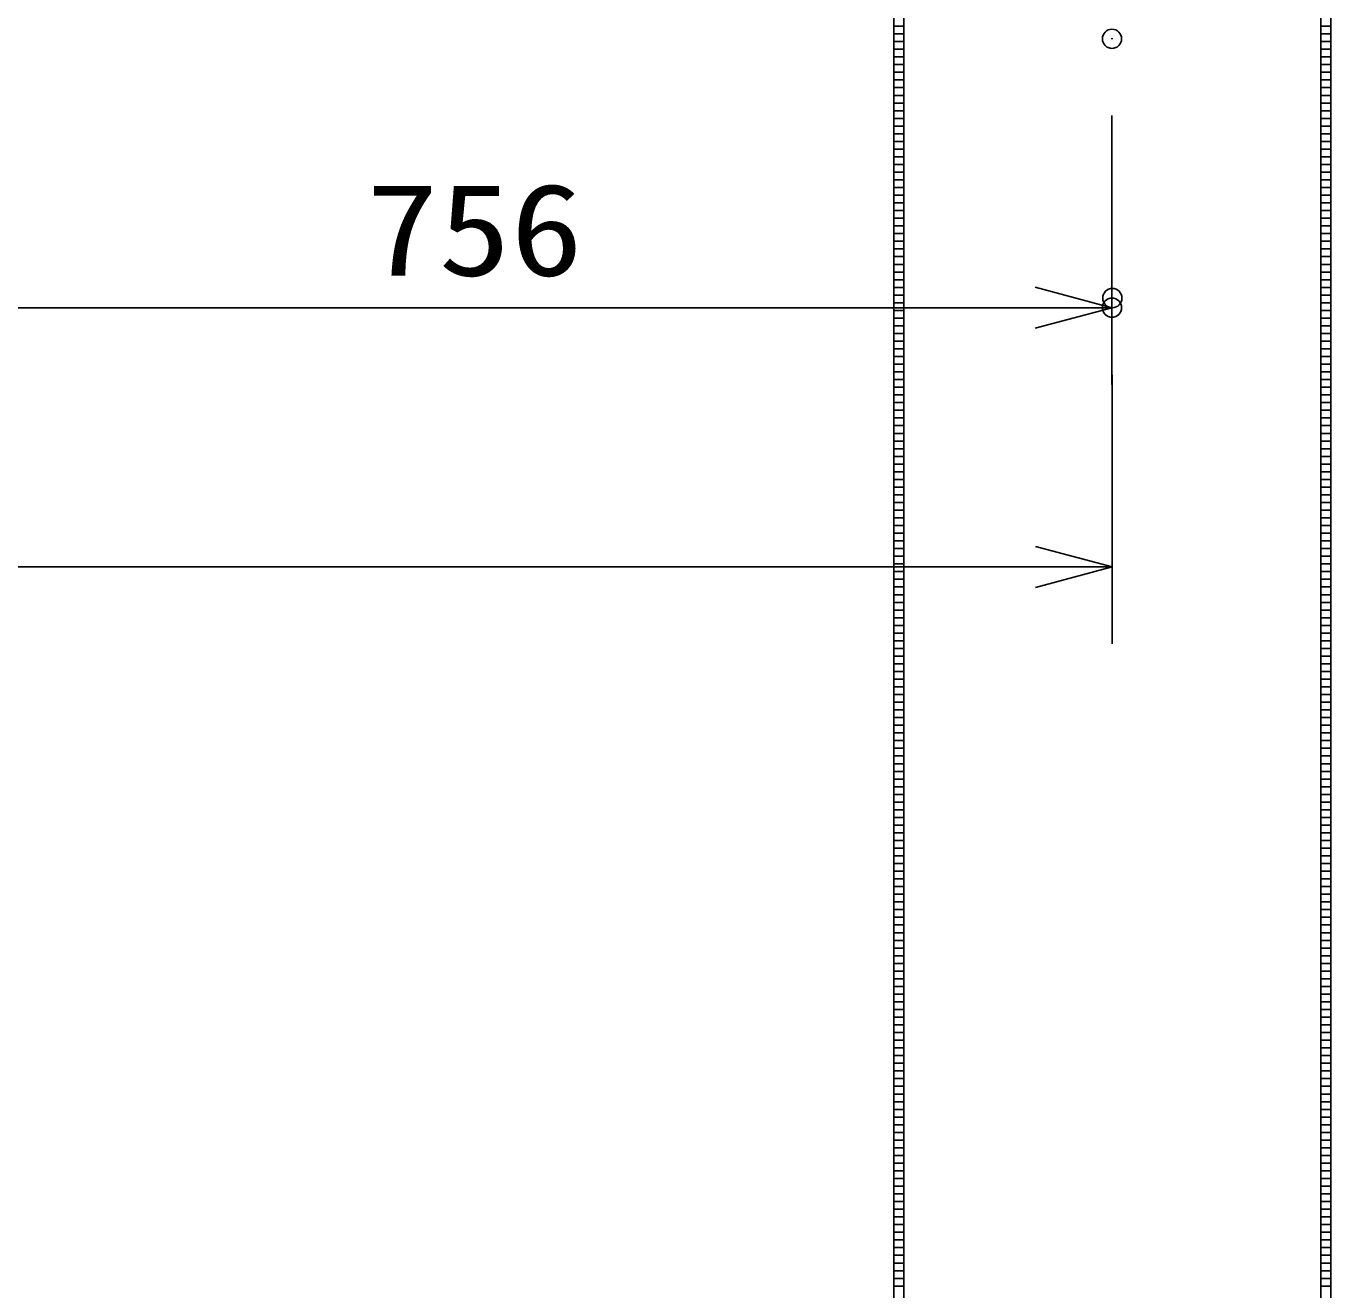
# Model space of a CAD drawing. Units: millimetres on the paper. Extents: x -384 to 384, y -238 to 239.
# Drawn here: x -55.63 to -21.65, y -204.98 to -172.08 of the extents above; entities that cross this region are included whole.
import ezdxf
from ezdxf.enums import TextEntityAlignment as Align

# ---------------------------------------------------------------- set-up
doc = ezdxf.new("R2010")
doc.units = ezdxf.units.MM
doc.header["$PDMODE"] = 32
doc.header["$PDSIZE"] = 0.5
for name, color, linetype in [('0-1_GAIKEI', 7, 'Continuous'), ('0-3_WAKU', 4, 'Continuous'), ('0-5_SUNPO', 3, 'Continuous'), ('0-6_DEFPOINTS', 7, 'Continuous')]:
    doc.layers.add(name, color=color, linetype=linetype)
doc.styles.add('ＭＳ ゴシック', font='')
doc.styles.get('ＭＳ ゴシック').set_extended_font_data('MS Gothic')

# ---------------------------------------------------------------- blocks, each defined once
blk = doc.blocks.new('_OPEN30')
at = {"layer": '0-3_WAKU', "color": 7}
blk.add_line((0, 0), (-1, 0), dxfattribs=at)
blk.add_lwpolyline([(-1, 0.2679), (0, 0), (-1, -0.2679)], dxfattribs=at)

msp = doc.modelspace()

# ---------------------------------------------------------------- linework, layer by layer
at = {"layer": '0-1_GAIKEI'}
for p, q in [((-32.772, -172.079), (-33.035, -172.079)), ((-21.651, -172.079), (-21.913, -172.079)), ((-32.772, -172.279), (-33.035, -172.279)), ((-32.772, -172.479), (-33.035, -172.479)), ((-21.651, -172.279), (-21.913, -172.279)), ((-21.651, -172.479), (-21.913, -172.479)), ((-32.772, -172.679), (-33.035, -172.679)), ((-32.772, -172.879), (-33.035, -172.879)), ((-21.651, -172.679), (-21.913, -172.679)), ((-21.651, -172.879), (-21.913, -172.879)), ((-32.772, -173.079), (-33.035, -173.079)), ((-32.772, -173.279), (-33.035, -173.279)), ((-21.651, -173.079), (-21.913, -173.079)), ((-21.651, -173.279), (-21.913, -173.279)), ((-32.772, -173.479), (-33.035, -173.479)), ((-21.651, -173.479), (-21.913, -173.479)), ((-32.772, -173.679), (-33.035, -173.679)), ((-32.772, -173.879), (-33.035, -173.879)), ((-21.651, -173.679), (-21.913, -173.679)), ((-21.651, -173.879), (-21.913, -173.879)), ((-32.772, -174.079), (-33.035, -174.079)), ((-32.772, -174.279), (-33.035, -174.279)), ((-21.651, -174.079), (-21.913, -174.079)), ((-21.651, -174.279), (-21.913, -174.279)), ((-32.772, -174.479), (-33.035, -174.479)), ((-21.651, -174.479), (-21.913, -174.479)), ((-32.772, -174.679), (-33.035, -174.679)), ((-32.772, -174.879), (-33.035, -174.879)), ((-21.651, -174.679), (-21.913, -174.679)), ((-21.651, -174.879), (-21.913, -174.879)), ((-32.772, -175.079), (-33.035, -175.079)), ((-32.772, -175.279), (-33.035, -175.279)), ((-21.651, -175.079), (-21.913, -175.079)), ((-21.651, -175.279), (-21.913, -175.279)), ((-32.772, -175.479), (-33.035, -175.479)), ((-21.651, -175.479), (-21.913, -175.479)), ((-32.772, -175.679), (-33.035, -175.679)), ((-32.772, -175.879), (-33.035, -175.879)), ((-21.651, -175.679), (-21.913, -175.679)), ((-21.651, -175.879), (-21.913, -175.879)), ((-32.772, -176.079), (-33.035, -176.079)), ((-32.772, -176.279), (-33.035, -176.279)), ((-21.651, -176.079), (-21.913, -176.079)), ((-21.651, -176.279), (-21.913, -176.279)), ((-32.772, -176.479), (-33.035, -176.479)), ((-32.772, -176.679), (-33.035, -176.679)), ((-21.651, -176.479), (-21.913, -176.479)), ((-21.651, -176.679), (-21.913, -176.679)), ((-32.772, -176.879), (-33.035, -176.879)), ((-21.651, -176.879), (-21.913, -176.879)), ((-32.772, -177.079), (-33.035, -177.079)), ((-32.772, -177.279), (-33.035, -177.279)), ((-21.651, -177.079), (-21.913, -177.079)), ((-21.651, -177.279), (-21.913, -177.279)), ((-32.772, -177.479), (-33.035, -177.479)), ((-32.772, -177.679), (-33.035, -177.679)), ((-21.651, -177.479), (-21.913, -177.479)), ((-21.651, -177.679), (-21.913, -177.679)), ((-32.772, -177.879), (-33.035, -177.879)), ((-21.651, -177.879), (-21.913, -177.879)), ((-32.772, -178.079), (-33.035, -178.079)), ((-32.772, -178.279), (-33.035, -178.279)), ((-21.651, -178.079), (-21.913, -178.079)), ((-21.651, -178.279), (-21.913, -178.279)), ((-32.772, -178.479), (-33.035, -178.479)), ((-32.772, -178.679), (-33.035, -178.679)), ((-21.651, -178.479), (-21.913, -178.479)), ((-21.651, -178.679), (-21.913, -178.679)), ((-32.772, -178.879), (-33.035, -178.879)), ((-21.651, -178.879), (-21.913, -178.879)), ((-32.772, -179.079), (-33.035, -179.079)), ((-32.772, -179.279), (-33.035, -179.279)), ((-21.651, -179.079), (-21.913, -179.079)), ((-21.651, -179.279), (-21.913, -179.279)), ((-32.772, -179.479), (-33.035, -179.479)), ((-32.772, -179.679), (-33.035, -179.679)), ((-21.651, -179.479), (-21.913, -179.479)), ((-21.651, -179.679), (-21.913, -179.679)), ((-32.772, -179.879), (-33.035, -179.879)), ((-32.772, -180.079), (-33.035, -180.079)), ((-21.651, -179.879), (-21.913, -179.879)), ((-21.651, -180.079), (-21.913, -180.079)), ((-32.772, -180.279), (-33.035, -180.279)), ((-21.651, -180.279), (-21.913, -180.279)), ((-32.772, -180.479), (-33.035, -180.479)), ((-32.772, -180.679), (-33.035, -180.679)), ((-21.651, -180.479), (-21.913, -180.479)), ((-21.651, -180.679), (-21.913, -180.679)), ((-32.772, -180.879), (-33.035, -180.879)), ((-32.772, -181.079), (-33.035, -181.079)), ((-21.651, -180.879), (-21.913, -180.879)), ((-21.651, -181.079), (-21.913, -181.079)), ((-32.772, -181.279), (-33.035, -181.279)), ((-21.651, -181.279), (-21.913, -181.279)), ((-32.772, -181.479), (-33.035, -181.479)), ((-32.772, -181.679), (-33.035, -181.679)), ((-21.651, -181.479), (-21.913, -181.479)), ((-21.651, -181.679), (-21.913, -181.679)), ((-32.772, -181.879), (-33.035, -181.879)), ((-32.772, -182.079), (-33.035, -182.079)), ((-21.651, -181.879), (-21.913, -181.879)), ((-21.651, -182.079), (-21.913, -182.079)), ((-32.772, -182.279), (-33.035, -182.279)), ((-21.651, -182.279), (-21.913, -182.279)), ((-32.772, -182.479), (-33.035, -182.479)), ((-32.772, -182.679), (-33.035, -182.679)), ((-21.651, -182.479), (-21.913, -182.479)), ((-21.651, -182.679), (-21.913, -182.679)), ((-32.772, -182.879), (-33.035, -182.879)), ((-32.772, -183.079), (-33.035, -183.079)), ((-21.651, -182.879), (-21.913, -182.879)), ((-21.651, -183.079), (-21.913, -183.079)), ((-32.772, -183.279), (-33.035, -183.279)), ((-32.772, -183.479), (-33.035, -183.479)), ((-21.651, -183.279), (-21.913, -183.279)), ((-21.651, -183.479), (-21.913, -183.479)), ((-32.772, -183.679), (-33.035, -183.679)), ((-21.651, -183.679), (-21.913, -183.679)), ((-32.772, -183.879), (-33.035, -183.879)), ((-32.772, -184.079), (-33.035, -184.079)), ((-21.651, -183.879), (-21.913, -183.879)), ((-21.651, -184.079), (-21.913, -184.079)), ((-32.772, -184.279), (-33.035, -184.279)), ((-32.772, -184.479), (-33.035, -184.479)), ((-21.651, -184.279), (-21.913, -184.279)), ((-21.651, -184.479), (-21.913, -184.479)), ((-32.772, -184.679), (-33.035, -184.679)), ((-21.651, -184.679), (-21.913, -184.679)), ((-32.772, -184.879), (-33.035, -184.879)), ((-32.772, -185.079), (-33.035, -185.079)), ((-21.651, -184.879), (-21.913, -184.879)), ((-21.651, -185.079), (-21.913, -185.079)), ((-32.772, -185.279), (-33.035, -185.279)), ((-32.772, -185.479), (-33.035, -185.479)), ((-21.651, -185.279), (-21.913, -185.279)), ((-21.651, -185.479), (-21.913, -185.479)), ((-32.772, -185.679), (-33.035, -185.679)), ((-21.651, -185.679), (-21.913, -185.679)), ((-32.772, -185.879), (-33.035, -185.879)), ((-32.772, -186.079), (-33.035, -186.079)), ((-21.651, -185.879), (-21.913, -185.879)), ((-21.651, -186.079), (-21.913, -186.079)), ((-32.772, -186.279), (-33.035, -186.279)), ((-32.772, -186.479), (-33.035, -186.479)), ((-21.651, -186.279), (-21.913, -186.279)), ((-21.651, -186.479), (-21.913, -186.479)), ((-32.772, -186.679), (-33.035, -186.679)), ((-21.651, -186.679), (-21.913, -186.679)), ((-32.772, -186.879), (-33.035, -186.879)), ((-32.772, -187.079), (-33.035, -187.079)), ((-21.651, -186.879), (-21.913, -186.879)), ((-21.651, -187.079), (-21.913, -187.079)), ((-32.772, -187.279), (-33.035, -187.279)), ((-32.772, -187.479), (-33.035, -187.479)), ((-21.651, -187.279), (-21.913, -187.279)), ((-21.651, -187.479), (-21.913, -187.479)), ((-32.772, -187.679), (-33.035, -187.679)), ((-32.772, -187.879), (-33.035, -187.879)), ((-21.651, -187.679), (-21.913, -187.679)), ((-21.651, -187.879), (-21.913, -187.879)), ((-32.772, -188.079), (-33.035, -188.079)), ((-21.651, -188.079), (-21.913, -188.079)), ((-32.772, -188.279), (-33.035, -188.279)), ((-32.772, -188.479), (-33.035, -188.479)), ((-21.651, -188.279), (-21.913, -188.279)), ((-21.651, -188.479), (-21.913, -188.479)), ((-32.772, -188.679), (-33.035, -188.679)), ((-32.772, -188.879), (-33.035, -188.879)), ((-21.651, -188.679), (-21.913, -188.679)), ((-21.651, -188.879), (-21.913, -188.879)), ((-32.772, -189.079), (-33.035, -189.079)), ((-21.651, -189.079), (-21.913, -189.079)), ((-32.772, -189.279), (-33.035, -189.279)), ((-32.772, -189.479), (-33.035, -189.479)), ((-21.651, -189.279), (-21.913, -189.279)), ((-21.651, -189.479), (-21.913, -189.479)), ((-32.772, -189.679), (-33.035, -189.679)), ((-32.772, -189.879), (-33.035, -189.879)), ((-21.651, -189.679), (-21.913, -189.679)), ((-21.651, -189.879), (-21.913, -189.879)), ((-32.772, -190.079), (-33.035, -190.079)), ((-21.651, -190.079), (-21.913, -190.079)), ((-32.772, -190.279), (-33.035, -190.279)), ((-32.772, -190.479), (-33.035, -190.479)), ((-21.651, -190.279), (-21.913, -190.279)), ((-21.651, -190.479), (-21.913, -190.479)), ((-32.772, -190.679), (-33.035, -190.679)), ((-32.772, -190.879), (-33.035, -190.879)), ((-21.651, -190.679), (-21.913, -190.679)), ((-21.651, -190.879), (-21.913, -190.879)), ((-32.772, -191.079), (-33.035, -191.079)), ((-32.772, -191.279), (-33.035, -191.279)), ((-21.651, -191.079), (-21.913, -191.079)), ((-21.651, -191.279), (-21.913, -191.279)), ((-32.772, -191.479), (-33.035, -191.479)), ((-21.651, -191.479), (-21.913, -191.479)), ((-32.772, -191.679), (-33.035, -191.679)), ((-32.772, -191.879), (-33.035, -191.879)), ((-21.651, -191.679), (-21.913, -191.679)), ((-21.651, -191.879), (-21.913, -191.879)), ((-32.772, -192.079), (-33.035, -192.079)), ((-32.772, -192.279), (-33.035, -192.279)), ((-21.651, -192.079), (-21.913, -192.079)), ((-21.651, -192.279), (-21.913, -192.279)), ((-32.772, -192.479), (-33.035, -192.479)), ((-21.651, -192.479), (-21.913, -192.479)), ((-32.772, -192.679), (-33.035, -192.679)), ((-32.772, -192.879), (-33.035, -192.879)), ((-21.651, -192.679), (-21.913, -192.679)), ((-21.651, -192.879), (-21.913, -192.879)), ((-32.772, -193.079), (-33.035, -193.079)), ((-32.772, -193.279), (-33.035, -193.279)), ((-21.651, -193.079), (-21.913, -193.079)), ((-21.651, -193.279), (-21.913, -193.279)), ((-32.772, -193.479), (-33.035, -193.479)), ((-21.651, -193.479), (-21.913, -193.479)), ((-32.772, -193.679), (-33.035, -193.679)), ((-32.772, -193.879), (-33.035, -193.879)), ((-21.651, -193.679), (-21.913, -193.679)), ((-21.651, -193.879), (-21.913, -193.879)), ((-32.772, -194.079), (-33.035, -194.079)), ((-32.772, -194.279), (-33.035, -194.279)), ((-21.651, -194.079), (-21.913, -194.079)), ((-21.651, -194.279), (-21.913, -194.279)), ((-32.772, -194.479), (-33.035, -194.479)), ((-32.772, -194.679), (-33.035, -194.679)), ((-21.651, -194.479), (-21.913, -194.479)), ((-21.651, -194.679), (-21.913, -194.679)), ((-32.772, -194.879), (-33.035, -194.879)), ((-21.651, -194.879), (-21.913, -194.879)), ((-32.772, -195.079), (-33.035, -195.079)), ((-32.772, -195.279), (-33.035, -195.279)), ((-21.651, -195.079), (-21.913, -195.079)), ((-21.651, -195.279), (-21.913, -195.279)), ((-32.772, -195.479), (-33.035, -195.479)), ((-32.772, -195.679), (-33.035, -195.679)), ((-21.651, -195.479), (-21.913, -195.479)), ((-21.651, -195.679), (-21.913, -195.679)), ((-32.772, -195.879), (-33.035, -195.879)), ((-21.651, -195.879), (-21.913, -195.879)), ((-32.772, -196.079), (-33.035, -196.079)), ((-32.772, -196.279), (-33.035, -196.279)), ((-21.651, -196.079), (-21.913, -196.079)), ((-21.651, -196.279), (-21.913, -196.279)), ((-32.772, -196.479), (-33.035, -196.479)), ((-32.772, -196.679), (-33.035, -196.679)), ((-21.651, -196.479), (-21.913, -196.479)), ((-21.651, -196.679), (-21.913, -196.679)), ((-32.772, -196.879), (-33.035, -196.879)), ((-21.651, -196.879), (-21.913, -196.879)), ((-32.772, -197.079), (-33.035, -197.079)), ((-32.772, -197.279), (-33.035, -197.279)), ((-21.651, -197.079), (-21.913, -197.079)), ((-21.651, -197.279), (-21.913, -197.279)), ((-32.772, -197.479), (-33.035, -197.479)), ((-32.772, -197.679), (-33.035, -197.679)), ((-21.651, -197.479), (-21.913, -197.479)), ((-21.651, -197.679), (-21.913, -197.679)), ((-32.772, -197.879), (-33.035, -197.879)), ((-32.772, -198.079), (-33.035, -198.079)), ((-21.651, -197.879), (-21.913, -197.879)), ((-21.651, -198.079), (-21.913, -198.079)), ((-32.772, -198.279), (-33.035, -198.279)), ((-21.651, -198.279), (-21.913, -198.279)), ((-32.772, -198.479), (-33.035, -198.479)), ((-32.772, -198.679), (-33.035, -198.679)), ((-21.651, -198.479), (-21.913, -198.479)), ((-21.651, -198.679), (-21.913, -198.679)), ((-32.772, -198.879), (-33.035, -198.879)), ((-32.772, -199.079), (-33.035, -199.079)), ((-21.651, -198.879), (-21.913, -198.879)), ((-21.651, -199.079), (-21.913, -199.079)), ((-32.772, -199.279), (-33.035, -199.279)), ((-21.651, -199.279), (-21.913, -199.279)), ((-32.772, -199.479), (-33.035, -199.479)), ((-32.772, -199.679), (-33.035, -199.679)), ((-21.651, -199.479), (-21.913, -199.479)), ((-21.651, -199.679), (-21.913, -199.679)), ((-32.772, -199.879), (-33.035, -199.879)), ((-32.772, -200.079), (-33.035, -200.079)), ((-21.651, -199.879), (-21.913, -199.879)), ((-21.651, -200.079), (-21.913, -200.079)), ((-32.772, -200.279), (-33.035, -200.279)), ((-21.651, -200.279), (-21.913, -200.279)), ((-32.772, -200.479), (-33.035, -200.479)), ((-32.772, -200.679), (-33.035, -200.679)), ((-21.651, -200.479), (-21.913, -200.479)), ((-21.651, -200.679), (-21.913, -200.679)), ((-32.772, -200.879), (-33.035, -200.879)), ((-32.772, -201.079), (-33.035, -201.079)), ((-21.651, -200.879), (-21.913, -200.879)), ((-21.651, -201.079), (-21.913, -201.079)), ((-32.772, -201.279), (-33.035, -201.279)), ((-32.772, -201.479), (-33.035, -201.479)), ((-21.651, -201.279), (-21.913, -201.279)), ((-21.651, -201.479), (-21.913, -201.479)), ((-32.772, -201.679), (-33.035, -201.679)), ((-21.651, -201.679), (-21.913, -201.679)), ((-32.772, -201.879), (-33.035, -201.879)), ((-32.772, -202.079), (-33.035, -202.079)), ((-21.651, -201.879), (-21.913, -201.879)), ((-21.651, -202.079), (-21.913, -202.079)), ((-32.772, -202.279), (-33.035, -202.279)), ((-32.772, -202.479), (-33.035, -202.479)), ((-21.651, -202.279), (-21.913, -202.279)), ((-21.651, -202.479), (-21.913, -202.479)), ((-32.772, -202.679), (-33.035, -202.679)), ((-21.651, -202.679), (-21.913, -202.679)), ((-32.772, -202.879), (-33.035, -202.879)), ((-32.772, -203.079), (-33.035, -203.079)), ((-21.651, -202.879), (-21.913, -202.879)), ((-21.651, -203.079), (-21.913, -203.079)), ((-32.772, -203.279), (-33.035, -203.279)), ((-32.772, -203.479), (-33.035, -203.479)), ((-21.651, -203.279), (-21.913, -203.279)), ((-21.651, -203.479), (-21.913, -203.479)), ((-32.772, -203.679), (-33.035, -203.679)), ((-21.651, -203.679), (-21.913, -203.679)), ((-32.772, -203.879), (-33.035, -203.879)), ((-32.772, -204.079), (-33.035, -204.079)), ((-21.651, -203.879), (-21.913, -203.879)), ((-21.651, -204.079), (-21.913, -204.079)), ((-32.772, -204.279), (-33.035, -204.279)), ((-32.772, -204.479), (-33.035, -204.479)), ((-21.651, -204.279), (-21.913, -204.279)), ((-21.651, -204.479), (-21.913, -204.479)), ((-32.772, -204.679), (-33.035, -204.679)), ((-32.772, -204.879), (-33.035, -204.879)), ((-21.651, -204.679), (-21.913, -204.679)), ((-21.651, -204.879), (-21.913, -204.879))]:
    msp.add_line(p, q, dxfattribs=at)
for points in [[(-32.772, -225.979), (-32.772, -62.773), (-33.035, -62.773), (-33.035, -225.979)], [(-21.651, -225.979), (-21.651, -62.773), (-21.913, -62.773), (-21.913, -225.979)]]:
    msp.add_lwpolyline(points, close=True, dxfattribs=at)
at = {"layer": '0-5_SUNPO'}
for p, q in [((-27.352, -174.407), (-27.352, -181.407)), ((-58.422, -179.407), (-29.352, -179.407)), ((-27.343, -181.157), (-27.343, -188.157)), ((-29.343, -186.157), (-91.493, -186.157))]:
    msp.add_line(p, q, dxfattribs=at)
at = {"layer": '0-6_DEFPOINTS'}
for p in [(-27.352, -172.407), (-27.343, -179.157), (-27.352, -179.407)]:
    msp.add_point(p, dxfattribs=at)

# ---------------------------------------------------------------- block references
at = {"layer": '0-5_SUNPO', "xscale": 2, "yscale": 2}
for p in [(-27.352, -179.407), (-27.343, -186.157)]:
    msp.add_blockref('_OPEN30', p, dxfattribs=at)

# ---------------------------------------------------------------- texts
at = {"layer": '0-5_SUNPO', "style": 'ＭＳ ゴシック', "width": 1.15}
msp.add_text('756', height=2.405, dxfattribs=at).set_placement((-46.774, -179.298), align=Align.BOTTOM_LEFT)

doc.saveas('drawing.dxf')
